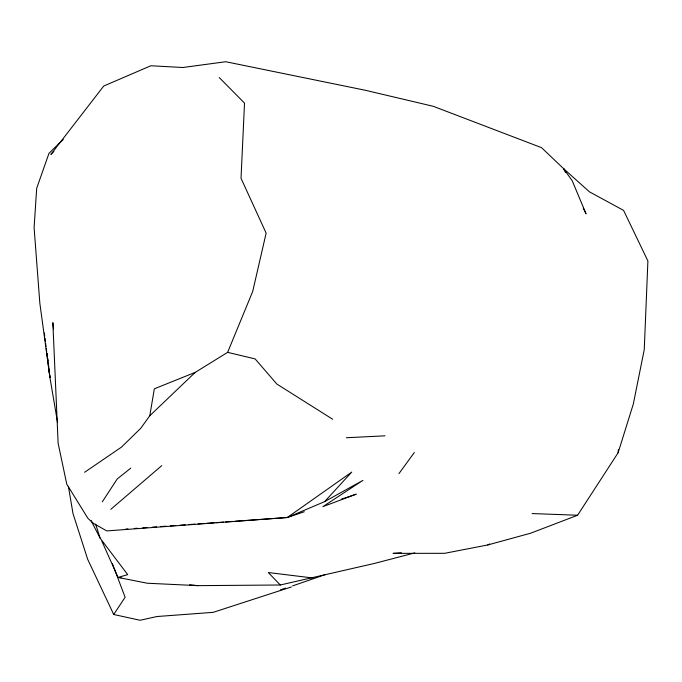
<?xml version="1.0" encoding="UTF-8"?>
<svg xmlns="http://www.w3.org/2000/svg" width="682" height="682" viewBox="0 0 682 682"><rect width="100%" height="100%" fill="white"/><g stroke="black" fill="none" stroke-linecap="round" stroke-linejoin="round"><path stroke-width="1.02" d="M401.34 552.752L393.062 553.366L444.673 553.315L487.741 544.969L530.647 533.205L577.603 515.242L618.114 452.763L618.369 449.617M84.619 472.276L121.456 447.136L140.705 428.33L149.801 415.722L154.337 388.8L195.197 372.389L227.626 352.355L252.698 291.47L266.133 233.116L241.027 178.283L244.523 103.11L219.254 77.569M618.114 452.763L633.288 404.162L644.26 349.593L647.9 260.967L623.57 210.38L589.444 191.838L563.579 168.625L541.559 147.67L433.292 106.307L365.271 90.254L225.725 61.73L182.929 67.501L150.858 65.762L103.741 86.026L50.886 154.413L53.887 151.464M102.291 501.85L117.193 478.994L130.748 468.159M291.436 586.938L213.185 612.342L156.928 616.528L140.117 620.27L113.715 614.491L125.113 597.262L112.436 563.75M398.953 473.615L414.306 452.533M235.23 521.236L287.301 517.51L324.615 501.628L351.759 472.072L287.301 517.51L106.793 530.92L93.647 523.52L87.978 518.422L66.793 484.229L58.123 443.291L52.855 322.637L53.486 328.963M63.256 139.384L48.985 153.339L36.692 188.292L34.1 227.643L39.846 303.251L49.939 377.504L57.569 422.516M149.801 415.722L195.197 372.389M110.816 509.318L161.779 465.618M324.615 501.628L362.901 480.384L322.876 506.649L356.234 494.16L341.247 499.241M487.741 544.969L489.625 543.997M325.519 574.508L292.629 585.889M287.301 517.51L304.291 511.756M280.549 589.777L285.579 588.157M414.809 552.889L374.64 563.375L280.285 584.994L197.976 585.642L147.278 583.229L118.029 577.432L101.891 541.193M125.778 529.07L127.901 528.917M134.277 528.465L137.466 528.235M142.777 527.851L147.031 527.553M152.342 527.169L156.596 526.871M160.841 526.564L166.161 526.18M170.406 525.882L175.726 525.498M179.971 525.191L185.282 524.816M188.471 524.586L194.847 524.126M198.036 523.904L204.412 523.444M206.544 523.29L213.978 522.762M216.1 522.608L223.543 522.08M225.665 521.926L233.108 521.389M346.328 437.742L385.006 435.824M577.603 515.242L532.113 513.563M121.183 577.756L118.029 577.432L127.705 574.628L100.135 538.192L90.987 520.409M189.562 584.781L197.976 585.642M312.723 577.969L268.299 572.539L280.285 584.994M227.626 352.355L255.128 358.92L276.883 384.077L332.646 419.234M565.455 172.393L563.579 168.625L572.224 180.773L586.068 213.833L583.255 208.18M113.715 614.491L87.663 559.257L73.008 513.606L68.396 486.385M95.599 524.1L100.135 538.192M44.961 338.17L45.353 341.273M45.617 343.344L46.009 346.447M46.274 348.519L46.666 351.622M46.93 353.694L49.939 377.504L48.985 369.098M47.194 353.344L47.433 355.441M47.791 358.596L48.03 360.693M48.388 363.847L48.746 367.001M44.398 332.961L44.722 336.09"/></g></svg>
